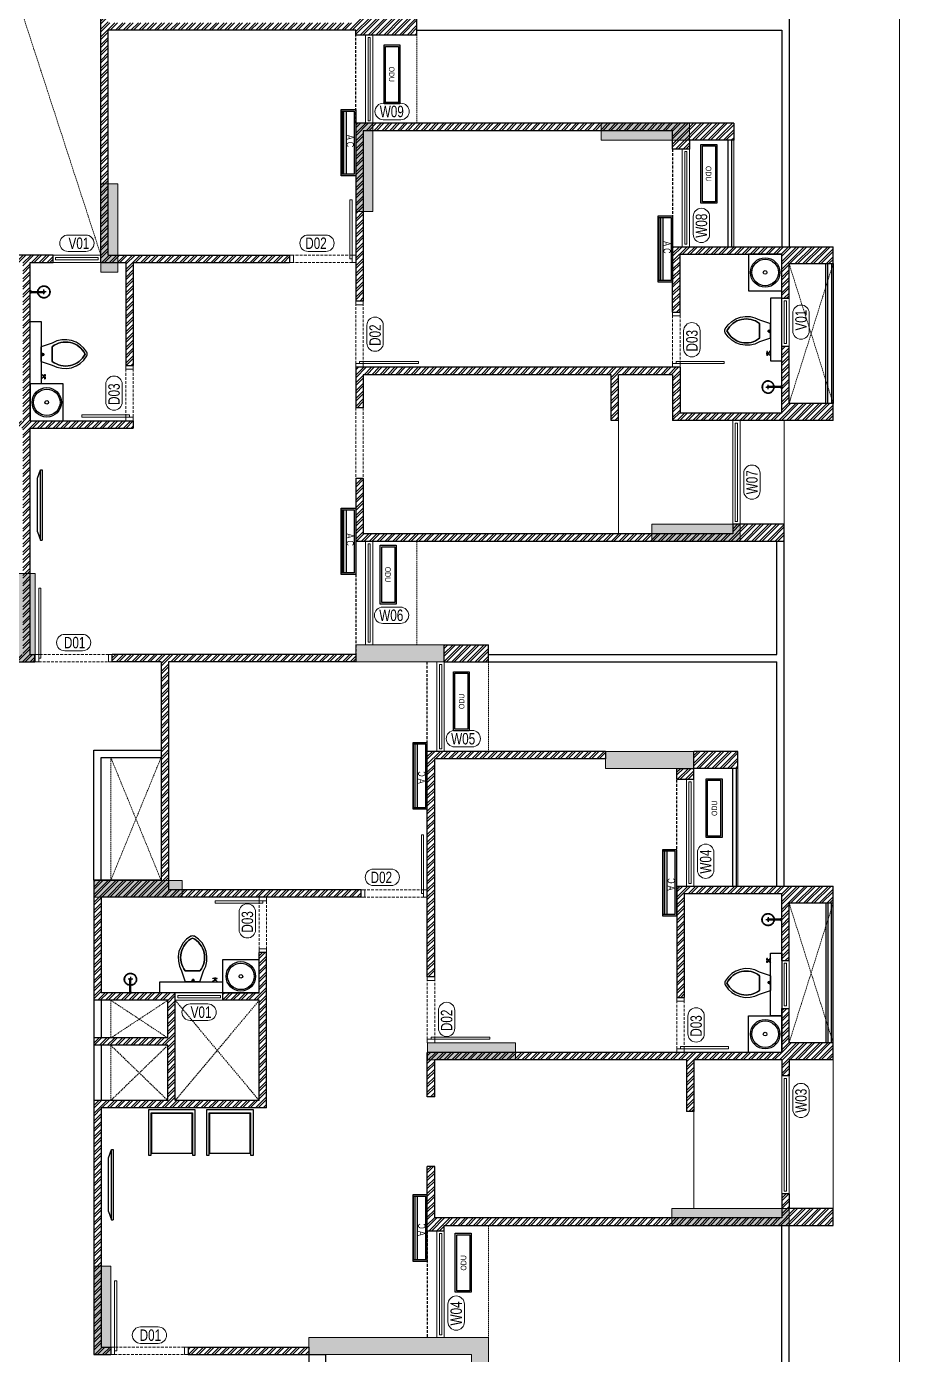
# Model space of a CAD drawing. Header units: inches. Extents: x 899679 to 12882928, y -3363313 to 527800.
# Drawn here: x 990868 to 991801, y 508875 to 510293 of the extents above; entities that cross this region are included whole.
import ezdxf
from ezdxf.enums import TextEntityAlignment as Align

# ---------------------------------------------------------------- set-up
doc = ezdxf.new("R2010")
doc.units = ezdxf.units.IN
doc.header["$LTSCALE"] = 150
doc.linetypes.add('HIDDEN', pattern=[0.375, 0.25, -0.125])
doc.linetypes.add('HIDDEN2', pattern=[0.1875, 0.125, -0.0625])
for name, color, linetype in [('A.C-MSA', 12, 'Continuous'), ('ELE-02-MSA', 4, 'Continuous'), ('P.FIXTURE', 7, 'Continuous'), ('R.C.C HATCH-MSA', 250, 'Continuous')]:
    doc.layers.add(name, color=color, linetype=linetype)
for name, color, linetype, lineweight in [('COLUMN', 5, 'Continuous', 13), ('DOOR NO-MSA', 4, 'Continuous', 9), ('DOOR-MSA', 50, 'Continuous', 13), ('DOTTED LINE-MSA', 3, 'HIDDEN2', 13), ('ELE-01-MSA', 7, 'Continuous', 30), ('ELE-03-MSA', 145, 'Continuous', 18), ('ELE-04-MSA', 139, 'Continuous', 15), ('g-wall', 8, 'Continuous', 30), ('TEXT DETAIL-MSA', 212, 'Continuous', 13), ('WALL HATCH-MSA', 251, 'Continuous', 9), ('WALL-MSA', 32, 'Continuous', 30), ('WINDOE NO-MAS', 4, 'Continuous', 9), ('WINDOW-MSA', 50, 'Continuous', 13)]:
    doc.layers.add(name, color=color, linetype=linetype, lineweight=lineweight)
doc.styles.add('Arial Narrow', font='swisscl.ttf', dxfattribs={"height": 150})
doc.styles.add('Arial-Reg+0.8Sc', font='swisscl.ttf')
doc.styles.add('JA', font='swisscl.ttf')
pattern_1 = [(45, (-824809.495, -564103.96), (-53.0330086, 53.0330086), []), (45, (-824774.14, -564103.96), (-53.0330086, 53.0330086), [])]

# ---------------------------------------------------------------- blocks, each defined once
blk = doc.blocks.new('t4tgg34')
for points in [[(375405, -62759), (375391, -62745), (375391, -62738), (375371, -62738), (375371, -62720), (375391, -62720), (375391, -62713), (375405, -62699), (375405, -62635), (375255, -62585, 0.412342), (374785, -62709, 0.132891), (374785, -62761, 0.412336), (375255, -62885), (375405, -62835)], [(375255, -62835, -0.475238), (374809, -62735, -0.475243), (375255, -62635)]]:
    blk.add_lwpolyline(points, format="xyb", close=True)
blk.add_lwpolyline([(375255, -62835), (375255, -62635, 0.475243), (374809, -62735, 0.475238), (375255, -62835, 0.489246)], format="xyb")
blk.add_lwpolyline([(375405, -62635), (375405, -62699), (375391, -62713), (375391, -62720), (375371, -62720), (375371, -62738), (375391, -62738), (375391, -62745), (375405, -62759), (375405, -62699), (375405, -62835)])
blk = doc.blocks.new('9')
at = {"linetype": 'Continuous'}
for p, q in [((709870, -390415), (709870, -390434)), ((709876, -390415), (709876, -390434)), ((709876, -390434), (709870, -390434))]:
    blk.add_line(p, q, dxfattribs=at)
for points in [[(709876, -390396), (709876, -390377), (709870, -390377), (709870, -390396)], [(709895, -390396), (709920, -390370), (709920, -390440), (709895, -390415)]]:
    blk.add_lwpolyline(points, dxfattribs=at)
blk.add_lwpolyline([(709895, -390415), (709870, -390415), (709870, -390396), (709895, -390396)], close=True, dxfattribs=at)
blk = doc.blocks.new('SHOWE')
at = {"linetype": 'HIDDEN', "ltscale": 0.2}
for p, q in [((3964261, -1171718), (3964261, -1171675)), ((3964261, -1171675), (3964263, -1171675)), ((3964261, -1171718), (3964263, -1171718)), ((3964264, -1171676), (3964264, -1171716)), ((3964269, -1171681), (3964269, -1171696)), ((3964269, -1171689), (3964438, -1171689)), ((3964269, -1171712), (3964269, -1171696)), ((3964269, -1171704), (3964438, -1171704)), ((3964479, -1171696), (3964416, -1171696)), ((3964447, -1171665), (3964447, -1171728))]:
    blk.add_line(p, q, dxfattribs=at)
for radius in [12.5, 10.6]:
    blk.add_circle((3964447, -1171696), radius, dxfattribs=at)
for centre, radius, start, end in [((3964447, -1171696), 84.1, 185.2383, 174.7617), ((3964447, -1171696), 81.4, 185.4105, 174.5895), ((3964447, -1171696), 78, 185.6496, 174.3504), ((3964262, -1171676), 1.76, 358.0282, 62.0821), ((3964262, -1171716), 1.76, 297.9179, 1.9718), ((3964260, -1171685), 10.1, 28.3436, 64.2104), ((3964260, -1171707), 10.1, 295.7896, 331.6564)]:
    blk.add_arc(centre, radius, start, end, dxfattribs=at)
blk = doc.blocks.new('G$C7997B730')
for p, q in [((36, 1325, 0), (0, 1325, 0)), ((0, 1325, 0), (0, 0, 0)), ((36, 1325, 0), (0, 1325, 0)), ((93, 1169, 0), (36, 1325, 0)), ((36, 0, 0), (36, 1325, 0)), ((93, 1169, 0), (36, 1325, 0)), ((93, 156, 0), (93, 1169, 0)), ((36, 0, 0), (0, 0, 0)), ((93, 156, 0), (36, 0, 0))]:
    blk.add_line(p, q)
blk = doc.blocks.new('A$C0454f6c0')
at = {"layer": 'WINDOW-MSA', "ltscale": 5000}
for points in [[(0, 1050), (0, 1000), (-100, 1000), (-100, 1050)], [(0, 0), (0, 50), (-100, 50), (-100, 0)]]:
    blk.add_lwpolyline(points, close=True, dxfattribs=at)
at = {"layer": 'WINDOW-MSA', "linetype": 'HIDDEN'}
for points in [[(-100, 1000), (-100, 50)], [(0, 50), (0, 1000)]]:
    blk.add_lwpolyline(points, dxfattribs=at)
at = {"layer": 'WINDOW-MSA', "ltscale": 5000, "elevation": 0}
blk.add_lwpolyline([(-50, 50), (-1000, 50), (-1000, 80), (-50, 80)], close=True, dxfattribs=at)
blk = doc.blocks.new('A$C16cd5f5f')
at = {"layer": 'WINDOW-MSA', "ltscale": 5000}
for points in [[(50, 50), (50, 850), (80, 850), (80, 50)], [(0, 0), (50, 0), (50, 100), (0, 100)], [(900, 0), (850, 0), (850, 100), (900, 100)]]:
    blk.add_lwpolyline(points, close=True, dxfattribs=at)
at = {"layer": 'WINDOW-MSA', "linetype": 'HIDDEN', "elevation": 0}
blk.add_lwpolyline([(50, 100), (850, 100)], dxfattribs=at)
at = {"layer": 'WINDOW-MSA', "linetype": 'HIDDEN'}
blk.add_lwpolyline([(50, 0), (850, 0)], dxfattribs=at)
blk = doc.blocks.new('A$Ca69f7aba')
at = {"layer": 'WINDOW-MSA', "ltscale": 5000}
for points in [[(-750, 0), (-700, 0), (-700, -100), (-750, -100)], [(0, 0), (-50, 0), (-50, -100), (0, -100)], [(-50, -50), (-50, -700), (-80, -700), (-80, -50)]]:
    blk.add_lwpolyline(points, close=True, dxfattribs=at)
at = {"layer": 'WINDOW-MSA', "linetype": 'HIDDEN'}
blk.add_lwpolyline([(-50, 0), (-700, 0)], dxfattribs=at)
at = {"layer": 'WINDOW-MSA', "linetype": 'HIDDEN', "elevation": 0}
blk.add_lwpolyline([(-50, -100), (-700, -100)], dxfattribs=at)
blk = doc.blocks.new('A$Cbea8c011')
at = {"layer": 'ELE-02-MSA', "elevation": 0}
for points in [[(400, -108), (-400, -108), (-400, 108), (400, 108)], [(380, -88), (-380, -88), (-380, 88), (380, 88)]]:
    blk.add_lwpolyline(points, close=True, dxfattribs=at)
at = {"layer": 'TEXT DETAIL-MSA', "style": 'Arial Narrow'}
blk.add_text('ODU', height=75, dxfattribs=at).set_placement((-106, -42, 0))
blk = doc.blocks.new('AVSBV')
at = {"layer": 'A.C-MSA'}
blk.add_hatch(color=12, dxfattribs=at).paths.add_polyline_path([(33561567, -16156170), (33561567, -16156346), (33561588, -16156346), (33561588, -16156149), (33560688, -16156149), (33560688, -16156346), (33560710, -16156346), (33560710, -16156170)])
at = {"layer": 'A.C-MSA', "color": 12}
for p, q in [((33560710, -16156282), (33561567, -16156282)), ((33560710, -16156314), (33561567, -16156314)), ((33560710, -16156335), (33561567, -16156335))]:
    blk.add_line(p, q, dxfattribs=at)
for points in [[(33560688, -16156149), (33561588, -16156149), (33561588, -16156346), (33560688, -16156346)], [(33560710, -16156170), (33561567, -16156170), (33561567, -16156346), (33560710, -16156346)]]:
    blk.add_lwpolyline(points, close=True, dxfattribs=at)
at = {"layer": 'A.C-MSA', "color": 12, "style": 'JA'}
blk.add_text('A C', height=98.6, dxfattribs=at).set_placement((33561032, -16156274))
blk = doc.blocks.new('BLOCK-G & H TYPICAL COLOUMN')
at = {"layer": 'R.C.C HATCH-MSA'}
h = blk.add_hatch(color=256, dxfattribs=at)
h.dxf.hatch_style = 1
h.paths.add_polyline_path([(172697.62, -104207.75), (172688.57, -104207.75), (172688.57, -104255), (172697.62, -104255)])
h.paths.add_polyline_path([(172327.12, -104207.75), (172336.18, -104207.75), (172336.18, -104255), (172327.12, -104255)])
h.paths.add_polyline_path([(172819.88, -104207.75), (172819.88, -104216.81), (172867.12, -104216.81), (172867.12, -104207.75)])
h.paths.add_polyline_path([(172204.87, -104207.75), (172204.87, -104216.81), (172157.62, -104216.81), (172157.62, -104207.75)])
h.paths.add_polyline_path([(172561.18, -104240.06), (172552.12, -104240.06), (172552.12, -104287.31), (172561.18, -104287.31)])
h.paths.add_polyline_path([(172463.57, -104240.06), (172472.62, -104240.06), (172472.62, -104287.31), (172463.57, -104287.31)])
h.paths.add_polyline_path([(172177.87, -104422.2), (172177.87, -104431.25), (172130.62, -104431.25), (172130.62, -104422.2)])
h.paths.add_polyline_path([(172894.12, -104422.2), (172894.12, -104431.25), (172846.88, -104431.25), (172846.88, -104422.2)])
h.paths.add_polyline_path([(172336.12, -104486.75), (172336.12, -104495.81), (172288.87, -104495.81), (172288.87, -104486.75)])
h.paths.add_polyline_path([(172202.62, -104543.75), (172202.62, -104552.81), (172155.37, -104552.81), (172155.37, -104543.75)])
h.paths.add_polyline_path([(172822.13, -104543.75), (172822.13, -104552.81), (172869.37, -104552.81), (172869.37, -104543.75)])
h.paths.add_polyline_path([(172516.9, -104495.81), (172507.85, -104495.81), (172507.85, -104448.56), (172516.9, -104448.56)])
h.paths.add_polyline_path([(172697.62, -104104.25), (172688.57, -104104.25), (172688.57, -104057.01), (172697.62, -104057.01)])
h.paths.add_polyline_path([(172327.12, -104104.25), (172336.18, -104104.25), (172336.18, -104057.01), (172327.12, -104057.01)])
h.paths.add_polyline_path([(172819.88, -104104.25), (172819.88, -104095.2), (172867.12, -104095.2), (172867.12, -104104.25)])
h.paths.add_polyline_path([(172204.87, -104104.25), (172204.87, -104095.2), (172157.62, -104095.2), (172157.62, -104104.25)])
h.paths.add_polyline_path([(172561.18, -104071.94), (172552.12, -104071.94), (172552.12, -104024.7), (172561.18, -104024.7)])
h.paths.add_polyline_path([(172463.57, -104071.94), (172472.62, -104071.94), (172472.62, -104024.7), (172463.57, -104024.7)])
h.paths.add_polyline_path([(172177.87, -103889.81), (172177.87, -103880.75), (172130.62, -103880.75), (172130.62, -103889.81)])
h.paths.add_polyline_path([(172894.12, -103889.81), (172894.12, -103880.75), (172846.88, -103880.75), (172846.88, -103889.81)])
h.paths.add_polyline_path([(172336.12, -103825.25), (172336.12, -103816.2), (172288.87, -103816.2), (172288.87, -103825.25)])
h.paths.add_polyline_path([(172202.62, -103768.25), (172202.62, -103759.2), (172155.37, -103759.2), (172155.37, -103768.25)])
h.paths.add_polyline_path([(172822.13, -103768.25), (172822.13, -103759.2), (172869.37, -103759.2), (172869.37, -103768.25)])
h.paths.add_polyline_path([(172516.9, -103816.2), (172507.85, -103816.2), (172507.85, -103863.44), (172516.9, -103863.44)])
h.paths.add_polyline_path([(172548.37, -103699.31), (172548.37, -103690.25), (172595.62, -103690.25), (172595.62, -103699.31)])
h.paths.add_polyline_path([(172476.37, -103699.31), (172476.37, -103690.25), (172429.13, -103690.25), (172429.13, -103699.31)])
h.paths.add_polyline_path([(172726.82, -103612.31), (172726.82, -103603.25), (172774.06, -103603.25), (172774.06, -103612.31)])
h.paths.add_polyline_path([(172297.93, -103612.31), (172297.93, -103603.25), (172250.69, -103603.25), (172250.69, -103612.31)])
h.paths.add_polyline_path([(172920.37, -103523.81), (172920.37, -103514.75), (172857.56, -103514.75), (172857.56, -103523.81)])
h.paths.add_polyline_path([(172104.37, -103523.81), (172104.37, -103514.75), (172167.19, -103514.75), (172167.19, -103523.81)])
h.paths.add_polyline_path([(172476.37, -103492.94), (172467.32, -103492.94), (172467.32, -103445.7), (172476.37, -103445.7)])
h.paths.add_polyline_path([(172548.37, -103492.94), (172557.43, -103492.94), (172557.43, -103445.7), (172548.37, -103445.7)])
h.paths.add_polyline_path([(172663.43, -103454.75), (172759.5, -103454.75), (172759.5, -103349.7), (172663.43, -103349.7), (172663.43, -103358.75), (172750.44, -103358.75), (172750.44, -103445.7), (172663.43, -103445.7)])
h.paths.add_polyline_path([(172361.32, -103454.75), (172265.25, -103454.75), (172265.25, -103349.7), (172361.32, -103349.7), (172361.32, -103358.75), (172274.31, -103358.75), (172274.31, -103445.7), (172361.32, -103445.7)])
h.paths.add_polyline_path([(172428.37, -103358.75), (172419.32, -103358.75), (172419.32, -103311.51), (172428.37, -103311.51)])
h.paths.add_polyline_path([(172428.37, -103132.74), (172419.32, -103132.74), (172419.32, -103179.99), (172428.37, -103179.99)])
h.paths.add_polyline_path([(172151.62, -103286.75), (172151.62, -103277.7), (172104.37, -103277.7), (172104.37, -103286.75)])
h.paths.add_polyline_path([(172245.43, -103162.74), (172245.43, -103153.68), (172198.19, -103153.68), (172198.19, -103162.74)])
h.paths.add_polyline_path([(172428.37, -103021.25), (172419.32, -103021.25), (172419.32, -103068.5), (172428.37, -103068.5)])
h.paths.add_polyline_path([(172245.43, -102997.25), (172236.37, -102997.25), (172236.37, -103044.5), (172245.43, -103044.5)])
h.paths.add_polyline_path([(172104.37, -102997.25), (172104.37, -103006.31), (172151.62, -103006.31), (172151.62, -102997.25)])
h.paths.add_polyline_path([(172596.37, -103358.75), (172605.43, -103358.75), (172605.43, -103311.51), (172596.37, -103311.51)])
h.paths.add_polyline_path([(172596.37, -103132.74), (172605.43, -103132.74), (172605.43, -103179.99), (172596.37, -103179.99)])
h.paths.add_polyline_path([(172873.13, -103286.75), (172873.13, -103277.7), (172920.37, -103277.7), (172920.37, -103286.75)])
h.paths.add_polyline_path([(172779.32, -103162.74), (172779.32, -103153.68), (172826.56, -103153.68), (172826.56, -103162.74)])
h.paths.add_polyline_path([(172596.37, -103021.25), (172605.43, -103021.25), (172605.43, -103068.5), (172596.37, -103068.5)])
h.paths.add_polyline_path([(172779.32, -102997.25), (172788.37, -102997.25), (172788.37, -103044.5), (172779.32, -103044.5)])
h.paths.add_polyline_path([(172920.37, -102997.25), (172920.37, -103006.31), (172873.13, -103006.31), (172873.13, -102997.25)])
h.paths.add_polyline_path([(172548.37, -104612.7), (172548.37, -104621.75), (172595.62, -104621.75), (172595.62, -104612.7)])
h.paths.add_polyline_path([(172476.37, -104612.7), (172476.37, -104621.75), (172429.13, -104621.75), (172429.13, -104612.7)])
h.paths.add_polyline_path([(172297.93, -104699.7), (172297.93, -104708.75), (172250.69, -104708.75), (172250.69, -104699.7)])
h.paths.add_polyline_path([(172104.37, -104788.2), (172104.37, -104797.25), (172167.19, -104797.25), (172167.19, -104788.2)])
h.paths.add_polyline_path([(172726.82, -104699.7), (172726.82, -104708.75), (172774.06, -104708.75), (172774.06, -104699.7)])
h.paths.add_polyline_path([(172920.37, -104788.2), (172920.37, -104797.25), (172857.56, -104797.25), (172857.56, -104788.2)])
h.paths.add_polyline_path([(172476.37, -104819.06), (172467.32, -104819.06), (172467.32, -104866.31), (172476.37, -104866.31)])
h.paths.add_polyline_path([(172548.37, -104819.06), (172557.43, -104819.06), (172557.43, -104866.31), (172548.37, -104866.31)])
h.paths.add_polyline_path([(172663.43, -104857.25), (172759.5, -104857.25), (172759.5, -104962.31), (172663.43, -104962.31), (172663.43, -104953.25), (172750.44, -104953.25), (172750.44, -104866.31), (172663.43, -104866.31)])
h.paths.add_polyline_path([(172361.32, -104857.25), (172265.25, -104857.25), (172265.25, -104962.31), (172361.32, -104962.31), (172361.32, -104953.25), (172274.31, -104953.25), (172274.31, -104866.31), (172361.32, -104866.31)])
h.paths.add_polyline_path([(172428.37, -104953.25), (172419.32, -104953.25), (172419.32, -105000.5), (172428.37, -105000.5)])
h.paths.add_polyline_path([(172428.37, -105178.31), (172419.32, -105178.31), (172419.32, -105131.06), (172428.37, -105131.06)])
h.paths.add_polyline_path([(172151.62, -105025.25), (172151.62, -105034.31), (172104.37, -105034.31), (172104.37, -105025.25)])
h.paths.add_polyline_path([(172245.43, -105072.5), (172236.37, -105072.5), (172236.37, -105025.25), (172245.43, -105025.25)])
h.paths.add_polyline_path([(172428.37, -105290.75), (172419.32, -105290.75), (172419.32, -105243.51), (172428.37, -105243.51)])
h.paths.add_polyline_path([(172245.43, -105314.75), (172236.37, -105314.75), (172236.37, -105267.51), (172245.43, -105267.51)])
h.paths.add_polyline_path([(172104.37, -105277.35), (172113.43, -105277.35), (172113.43, -105314.75), (172104.37, -105314.75)])
h.paths.add_polyline_path([(172596.37, -104953.25), (172605.43, -104953.25), (172605.43, -105000.5), (172596.37, -105000.5)])
h.paths.add_polyline_path([(172596.37, -105178.31), (172605.43, -105178.31), (172605.43, -105131.06), (172596.37, -105131.06)])
h.paths.add_polyline_path([(172873.13, -105025.25), (172873.13, -105034.31), (172920.37, -105034.31), (172920.37, -105025.25)])
h.paths.add_polyline_path([(172788.37, -105025.25), (172779.32, -105025.25), (172779.32, -105072.5), (172788.37, -105072.5)])
h.paths.add_polyline_path([(172596.37, -105290.75), (172605.43, -105290.75), (172605.43, -105243.51), (172596.37, -105243.51)])
h.paths.add_polyline_path([(172779.32, -105314.75), (172788.37, -105314.75), (172788.37, -105267.51), (172779.32, -105267.51)])
h.paths.add_polyline_path([(172911.32, -105314.75), (172920.37, -105314.75), (172920.37, -105277.35), (172911.32, -105277.35)])
h.paths.add_polyline_path([(172688.63, -104486.75), (172688.63, -104495.81), (172735.87, -104495.81), (172735.87, -104486.75)])
h.paths.add_polyline_path([(172688.63, -103825.25), (172688.63, -103816.2), (172735.87, -103816.2), (172735.87, -103825.25)])
at = {"layer": 'COLUMN'}
for points in [[(172697.62, -104207.75), (172688.57, -104207.75), (172688.57, -104255), (172697.62, -104255)], [(172819.88, -104207.75), (172819.88, -104216.81), (172867.12, -104216.81), (172867.12, -104207.75)], [(172561.18, -104240.06), (172552.12, -104240.06), (172552.12, -104287.31), (172561.18, -104287.31)], [(172894.12, -104422.2), (172894.12, -104431.25), (172846.88, -104431.25), (172846.88, -104422.2)], [(172516.9, -104495.81), (172507.85, -104495.81), (172507.85, -104448.56), (172516.9, -104448.56)], [(172688.63, -104486.75), (172688.63, -104495.81), (172735.87, -104495.81), (172735.87, -104486.75)], [(172822.13, -104543.75), (172822.13, -104552.81), (172869.37, -104552.81), (172869.37, -104543.75)], [(172548.37, -104612.7), (172548.37, -104621.75), (172595.62, -104621.75), (172595.62, -104612.7)], [(172726.82, -104699.7), (172726.82, -104708.75), (172774.06, -104708.75), (172774.06, -104699.7)], [(172920.37, -104788.2), (172920.37, -104797.25), (172857.56, -104797.25), (172857.56, -104788.2)], [(172548.37, -104819.06), (172557.43, -104819.06), (172557.43, -104866.31), (172548.37, -104866.31)], [(172663.43, -104857.25), (172759.5, -104857.25), (172759.5, -104962.31), (172663.43, -104962.31), (172663.43, -104953.25), (172750.44, -104953.25), (172750.44, -104866.31), (172663.43, -104866.31)]]:
    blk.add_lwpolyline(points, close=True, dxfattribs=at)
blk = doc.blocks.new('Win-Tag-03')
blk.add_lwpolyline([(-130, 120), (130, 120, -0.414214), (250, 0), (250, 0, -0.414214), (130, -120), (-130, -120, -0.414214), (-250, 0), (-250, 0, -0.414214)], format="xyb", close=True)
blk = doc.blocks.new('A$Cd700c26d')
at = {"layer": 'WALL HATCH-MSA'}
h = blk.add_hatch(dxfattribs=at)
h.set_pattern_fill('ANSI32', color=256, scale=200)
h.set_pattern_definition(pattern_1)
h.paths.add_polyline_path([(17169, -30217), (16339, -30217), (16339, -30282), (12973, -30282), (12973, -27227), (15439, -27227), (15439, -27127), (13313, -27127), (13313, -25726), (13213, -25726), (13213, -27127), (12873, -27127), (12873, -33537), (13213, -33537), (13213, -34938), (13313, -34938), (13313, -33537), (15439, -33537), (15439, -33437), (12973, -33437), (12973, -30382), (16339, -30382), (16339, -30447), (17169, -30447)])
h = blk.add_hatch(dxfattribs=at)
h.set_pattern_fill('ANSI32', color=256, scale=200)
h.set_pattern_definition(pattern_1)
h.paths.add_polyline_path([(21474, -31647), (16339, -31647), (16339, -34062), (16439, -34062), (16439, -31747), (20644, -31747), (20644, -31997), (20874, -31997), (20874, -31877), (21474, -31877)])
h = blk.add_hatch(dxfattribs=at)
h.set_pattern_fill('ANSI32', color=256, scale=200)
h.set_pattern_definition(pattern_1)
h.paths.add_polyline_path([(22826, -33323), (20644, -33323), (20644, -34212), (20744, -34212), (20744, -33423), (22126, -33423), (22126, -34023), (22226, -34023), (22226, -33553), (22826, -33553)])
h = blk.add_hatch(dxfattribs=at)
h.set_pattern_fill('ANSI32', color=256, scale=200)
h.set_pattern_definition(pattern_1)
h.paths.add_polyline_path([(12223, -33437), (11504, -33437), (11504, -33537), (11813, -33537), (11813, -35688), (10413, -35688), (10413, -35788), (11813, -35788), (11813, -38863), (11748, -38863), (11748, -38963), (11978, -38963), (11978, -38863), (11913, -38863), (11913, -35788), (13313, -35788), (13313, -35688), (11913, -35688), (11913, -33537), (12223, -33537)])
h = blk.add_hatch(dxfattribs=at)
h.set_pattern_fill('ANSI32', color=256, scale=200)
h.set_pattern_definition(pattern_1)
h.paths.add_polyline_path([(22826, -35455), (22226, -35455), (22226, -34673), (22126, -34673), (22126, -35585), (20744, -35585), (20744, -34962), (16339, -34962), (16339, -35512), (16439, -35512), (16439, -35062), (19807, -35062), (19807, -35685), (19907, -35685), (19907, -35062), (20644, -35062), (20644, -35685), (22826, -35685)])
h = blk.add_hatch(dxfattribs=at)
h.set_pattern_fill('ANSI32', color=256, scale=200)
h.set_pattern_definition(pattern_1)
h.paths.add_polyline_path([(22160, -37094), (21460, -37094), (21460, -37224), (16439, -37224), (16439, -36474), (16339, -36474), (16339, -37324), (22160, -37324)])
h = blk.add_hatch(dxfattribs=at)
h.set_pattern_fill('ANSI32', color=256, scale=200)
h.set_pattern_definition(pattern_1)
h.paths.add_polyline_path([(18140, -38963), (18140, -38733), (17540, -38733), (17540, -38963)])
h = blk.add_hatch(dxfattribs=at)
h.set_pattern_fill('ANSI32', color=256, scale=200)
h.set_pattern_definition(pattern_1)
h.paths.add_polyline_path([(16340, -38863), (13028, -38863), (13028, -38963), (13692, -38963), (13692, -41932), (12778, -41932), (12778, -43562), (13783, -43562), (13783, -44074), (12778, -44074), (12778, -44174), (13783, -44174), (13783, -44924), (12778, -44924), (12778, -48374), (13008, -48374), (13008, -48274), (12878, -48274), (12878, -45024), (15126, -45024), (15126, -42912), (15026, -42912), (15026, -43462), (14533, -43462), (14533, -43562), (15026, -43562), (15026, -44924), (13883, -44924), (13883, -43462), (12878, -43462), (12878, -42162), (16410, -42162), (16410, -42062), (13792, -42062), (13792, -38963), (16340, -38963)])
h = blk.add_hatch(dxfattribs=at)
h.set_pattern_fill('ANSI32', color=256, scale=200)
h.set_pattern_definition(pattern_1)
h.paths.add_polyline_path([(17410, -40281), (19731, -40281), (19731, -40181), (17310, -40181), (17310, -43242), (17410, -43242)])
h = blk.add_hatch(dxfattribs=at)
h.set_pattern_fill('ANSI32', color=256, scale=200)
h.set_pattern_definition(pattern_1)
h.paths.add_polyline_path([(21531, -40411), (21531, -40181), (20931, -40181), (20931, -40411)])
h = blk.add_hatch(dxfattribs=at)
h.set_pattern_fill('ANSI32', color=256, scale=200)
h.set_pattern_definition(pattern_1)
h.paths.add_polyline_path([(20931, -40411), (20701, -40411), (20701, -40560), (20931, -40560)])
h = blk.add_hatch(dxfattribs=at)
h.set_pattern_fill('ANSI32', color=256, scale=200)
h.set_pattern_definition(pattern_1)
h.paths.add_polyline_path([(22826, -42010), (20701, -42010), (20701, -43522), (20801, -43522), (20801, -42110), (22126, -42110), (22126, -43022), (22226, -43022), (22226, -42240), (22826, -42240)])
h = blk.add_hatch(dxfattribs=at)
h.set_pattern_fill('ANSI32', color=256, scale=200)
h.set_pattern_definition(pattern_1)
h.paths.add_polyline_path([(22826, -44142), (22226, -44142), (22226, -43672), (22126, -43672), (22126, -44272), (17310, -44272), (17310, -44872), (17410, -44872), (17410, -44372), (20831, -44372), (20831, -45072), (20931, -45072), (20931, -44372), (22126, -44372), (22126, -44590), (22226, -44590), (22226, -44372), (22826, -44372)])
h = blk.add_hatch(dxfattribs=at)
h.set_pattern_fill('ANSI32', color=256, scale=200)
h.set_pattern_definition(pattern_1)
h.paths.add_polyline_path([(22826, -46390), (22226, -46390), (22226, -46190), (22126, -46190), (22126, -46520), (17410, -46520), (17410, -45820), (17310, -45820), (17310, -46694), (17540, -46694), (17540, -46620), (22826, -46620)])
h = blk.add_hatch(dxfattribs=at)
h.set_pattern_fill('ANSI32', color=256, scale=200)
h.set_pattern_definition(pattern_1)
h.paths.add_polyline_path([(15700, -48274), (14058, -48274), (14058, -48374), (15700, -48374)])
at = {"ltscale": 100}
for p, q in [((14157, -45049), (13519, -45049)), ((13519, -45049), (13519, -45665)), ((13559, -45665), (13559, -45089)), ((13559, -45089), (14117, -45089)), ((13565, -45645), (13565, -45095)), ((13565, -45095), (14111, -45095)), ((14111, -45095), (14111, -45645)), ((14117, -45089), (14117, -45665)), ((14157, -45665), (14157, -45049)), ((14946, -45049), (14307, -45049)), ((14307, -45049), (14307, -45665)), ((14347, -45665), (14347, -45089)), ((14347, -45089), (14906, -45089)), ((14353, -45645), (14353, -45095)), ((14353, -45095), (14900, -45095)), ((14900, -45095), (14900, -45645)), ((14906, -45089), (14906, -45665)), ((14946, -45665), (14946, -45049)), ((14111, -45645), (13565, -45645)), ((14900, -45645), (14353, -45645)), ((13519, -45665), (13559, -45665)), ((14117, -45665), (14157, -45665)), ((14307, -45665), (14347, -45665)), ((14906, -45665), (14946, -45665))]:
    blk.add_line(p, q, dxfattribs=at)
at = {"layer": 'Defpoints', "color": 1, "lineweight": 0}
blk.add_lwpolyline([(23726, 0), (0, 0), (0, -60665), (23726, -60665)], close=True, dxfattribs=at)
at = {"layer": 'DOOR-MSA', "linetype": 'HIDDEN'}
for p, q in [((16339, -35512), (16339, -36474)), ((16439, -35512), (16439, -36474))]:
    blk.add_line(p, q, dxfattribs=at)
at = {"layer": 'DOTTED LINE-MSA'}
for p, q in [((10854, -27227), (12873, -33437)), ((17169, -31647), (17169, -30447)), ((17169, -38733), (17169, -37324)), ((18140, -38963), (18140, -40181)), ((13008, -41932), (13008, -40263)), ((13008, -40263), (13692, -41932)), ((13692, -40263), (13008, -41932)), ((13008, -43562), (13008, -44074)), ((13783, -44074), (13008, -43562)), ((13008, -44074), (13783, -43562)), ((13883, -43562), (15026, -44924)), ((15026, -43562), (13883, -44924)), ((13008, -44174), (13008, -44924)), ((13783, -44174), (13008, -44924)), ((13008, -44174), (13783, -44924)), ((18140, -46621), (18140, -48144))]:
    blk.add_line(p, q, dxfattribs=at)
for points in [[(22226, -33553), (22826, -35455)], [(22226, -35455), (22826, -33553)], [(22226, -42240), (22826, -44142)], [(22826, -42240), (22226, -44142)]]:
    blk.add_lwpolyline(points, dxfattribs=at)
at = {"layer": 'ELE-01-MSA'}
for p, q in [((22751, -35455), (22751, -33553)), ((22801, -33553), (22801, -35455)), ((12878, -41932), (12878, -40263)), ((22751, -42240), (22751, -44142)), ((22801, -44142), (22801, -42240)), ((12778, -43562), (12778, -44074)), ((12878, -43562), (12878, -44074)), ((12778, -44174), (12778, -44924)), ((12878, -44174), (12878, -44924))]:
    blk.add_line(p, q, dxfattribs=at)
for points in [[(12778, -41932), (12778, -40163), (13692, -40163)], [(12878, -40263), (13692, -40263)]]:
    blk.add_lwpolyline(points, dxfattribs=at)
at = {"layer": 'ELE-02-MSA'}
for p, q in [((22226, -27341), (22226, -33323)), ((17169, -30382), (22126, -30382)), ((22126, -30382), (22126, -33323)), ((21399, -33323), (21399, -31877)), ((21449, -33323), (21449, -31877)), ((22726, -35455), (22726, -33553)), ((22826, -33553), (22826, -35455)), ((22060, -38863), (22060, -37324)), ((22160, -42010), (22160, -37324)), ((18140, -38863), (22060, -38863)), ((18140, -38963), (22060, -38963)), ((22060, -42010), (22060, -38963)), ((21456, -40411), (21456, -42010)), ((21506, -40411), (21506, -42010)), ((22726, -42240), (22726, -44142)), ((22826, -44142), (22826, -42240)), ((22126, -50647), (22126, -46620)), ((22226, -52411), (22226, -46620))]:
    blk.add_line(p, q, dxfattribs=at)
at = {"layer": 'ELE-02-MSA', "linetype": 'HIDDEN'}
for p, q in [((16339, -31647), (16339, -30447)), ((20644, -31997), (20644, -33323)), ((16339, -37324), (16339, -38863)), ((17310, -40181), (17310, -38963)), ((20701, -42010), (20701, -40560)), ((17310, -46694), (17310, -48144))]:
    blk.add_line(p, q, dxfattribs=at)
at = {"layer": 'ELE-03-MSA'}
for p, q in [((19907, -35685), (19907, -37224)), ((20931, -45072, 0), (20931, -46390))]:
    blk.add_line(p, q, dxfattribs=at)
at = {"layer": 'ELE-04-MSA'}
for p, q in [((21474, -33323), (21474, -31877)), ((22160, -37094), (22160, -35685)), ((21531, -40411), (21531, -42010)), ((22826, -46390), (22826, -44372))]:
    blk.add_line(p, q, dxfattribs=at)
at = {"layer": 'P.FIXTURE'}
for points in [[(22126, -33423), (21676, -33423), (21676, -33923), (22126, -33923)], [(21976, -34023), (21976, -34873), (22126, -34873), (22126, -34023)], [(12063, -34338), (12063, -35188), (11913, -35188), (11913, -34338)], [(12363, -35188), (11913, -35188), (11913, -35688), (12363, -35688)], [(21976, -43772), (21976, -42922), (22126, -42922), (22126, -43772)], [(14526, -43012), (14526, -43462), (15026, -43462), (15026, -43012)], [(13675, -43312), (14526, -43312), (14526, -43462), (13675, -43462)], [(22126, -44272), (21676, -44272), (21676, -43772), (22126, -43772)]]:
    blk.add_lwpolyline(points, close=True, dxfattribs=at)
for centre, radius in [((21901, -33673), 200), ((21901, -33673), 180), ((21901, -33673), 25), ((12138, -35438), 200), ((12138, -35438), 180), ((12138, -35438), 25), ((14776, -43237), 200), ((14776, -43237), 180), ((14776, -43237), 25), ((21901, -44022), 200), ((21901, -44022), 180), ((21901, -44022), 25)]:
    blk.add_circle(centre, radius, dxfattribs=at)
at = {"layer": 'WALL-MSA'}
for p, q in [((12873, -33537), (12873, -27127)), ((17169, -30447), (17169, -30217)), ((16339, -30382), (12973, -30382)), ((12973, -33437), (12973, -30382)), ((16339, -30447), (16339, -30382)), ((17169, -30447), (16339, -30447)), ((21474, -31647), (16339, -31647)), ((16339, -31647), (16339, -34062)), ((20644, -31747), (16439, -31747)), ((16439, -31747), (16439, -34062)), ((20644, -31997), (20644, -31747)), ((21474, -31647), (21474, -31877)), ((21474, -31877), (20874, -31877)), ((20874, -31877), (20874, -31997)), ((20874, -31997), (20644, -31997)), ((20644, -33323), (22826, -33323)), ((20644, -34212), (20644, -33323)), ((22826, -33553), (22826, -33323)), ((12223, -33437), (11504, -33437)), ((11913, -35688), (11913, -33537)), ((11913, -33537), (12223, -33537)), ((12223, -33537), (12223, -33437)), ((12873, -33537), (13213, -33537)), ((12973, -33437), (15439, -33437)), ((13213, -33537), (13213, -34938)), ((13313, -33537), (15439, -33537)), ((13313, -33537), (13313, -34938)), ((15439, -33437), (15439, -33537)), ((20744, -33423), (22126, -33423)), ((20744, -34212), (20744, -33423, 0)), ((22126, -34023), (22126, -33423)), ((22226, -34023), (22226, -33553)), ((22226, -33553), (22826, -33553)), ((16439, -34062), (16339, -34062)), ((22126, -34023), (22226, -34023)), ((20644, -34212), (20744, -34212)), ((22126, -35585), (22126, -34673)), ((22126, -34673), (22226, -34673)), ((22226, -35455), (22226, -34673)), ((13213, -34938), (13313, -34938)), ((20744, -34962), (16339, -34962)), ((16339, -34962), (16339, -35512)), ((20744, -34962, 0), (20744, -35585)), ((19807, -35062), (16439, -35062)), ((16439, -35062), (16439, -35512)), ((19807, -35685), (19807, -35062)), ((20644, -35062), (19907, -35062)), ((19907, -35685), (19907, -35062)), ((20644, -35062), (20644, -35685)), ((16439, -35512), (16339, -35512)), ((22826, -35455), (22226, -35455)), ((22826, -35685), (22826, -35455)), ((11913, -35688), (13313, -35688)), ((13313, -35688), (13313, -35788)), ((19907, -35685), (19807, -35685)), ((22826, -35685), (20644, -35685)), ((22126, -35585), (20744, -35585)), ((11913, -38863), (11913, -35788)), ((11913, -35788), (13313, -35788)), ((16439, -36474), (16339, -36474)), ((16339, -36474), (16339, -37324)), ((16439, -36474), (16439, -37224)), ((22160, -37324), (22160, -37094)), ((16339, -37324), (22160, -37324)), ((17540, -38733), (18140, -38733)), ((17540, -38963), (17540, -38733)), ((18140, -38963), (18140, -38733)), ((11748, -38963), (11978, -38963)), ((11913, -38863), (11978, -38863)), ((11978, -38963), (11978, -38863)), ((16340, -38863), (13028, -38863)), ((13028, -38963), (13028, -38863)), ((13692, -38963), (13028, -38963)), ((13692, -38963), (13692, -41932)), ((16340, -38963), (13792, -38963)), ((13792, -38963), (13792, -42062)), ((16340, -38863), (16340, -38963)), ((17540, -38963), (18140, -38963)), ((19731, -40181), (17310, -40181)), ((17310, -43242), (17310, -40181)), ((19731, -40181), (19731, -40281)), ((21531, -40181), (20931, -40181)), ((20931, -40411), (20931, -40181)), ((21531, -40411), (21531, -40181)), ((19731, -40281), (17410, -40281)), ((17410, -43242), (17410, -40281)), ((20701, -40560), (20701, -40411)), ((20701, -40411), (20931, -40411)), ((21531, -40411), (20931, -40411)), ((13692, -41932), (12778, -41932)), ((12778, -41932), (12778, -43562)), ((20701, -42010, 0), (20701, -43522)), ((20701, -42010), (22826, -42010)), ((22826, -42240), (22826, -42010)), ((16410, -42162), (12878, -42162)), ((12878, -42162), (12878, -43462)), ((16410, -42062), (13792, -42062)), ((16410, -42162), (16410, -42062)), ((20801, -42110, 0), (20801, -43522)), ((20801, -42110), (22126, -42110)), ((22126, -43022), (22126, -42110)), ((22226, -42240), (22826, -42240)), ((22226, -43022), (22226, -42240)), ((15126, -42912), (15026, -42912)), ((15026, -43462), (15026, -42912)), ((15126, -45024), (15126, -42912)), ((22126, -43022), (22226, -43022)), ((17410, -43242), (17310, -43242)), ((13883, -43462), (12878, -43462)), ((13883, -44924), (13883, -43462)), ((15026, -43462), (14533, -43462)), ((14533, -43562), (14533, -43462)), ((13783, -43562), (12778, -43562)), ((13783, -44074), (13783, -43562)), ((15026, -43562), (14533, -43562)), ((15026, -44924), (15026, -43562)), ((20701, -43522), (20801, -43522)), ((22126, -43672), (22226, -43672)), ((22126, -44272), (22126, -43672)), ((22226, -44142), (22226, -43672)), ((13783, -44074), (12778, -44074)), ((12778, -44074), (12778, -44174)), ((13783, -44174), (12778, -44174)), ((13783, -44924), (13783, -44174)), ((22826, -44142), (22226, -44142)), ((22826, -44372), (22826, -44142)), ((22126, -44272), (17310, -44272)), ((17310, -44872), (17310, -44272)), ((20831, -44372), (17410, -44372)), ((17410, -44872), (17410, -44372)), ((20831, -44372), (20831, -45072, 0)), ((20931, -44372), (20931, -45072, 0)), ((22126, -44372), (20931, -44372)), ((22126, -44372), (22126, -44590)), ((22226, -44372), (22226, -44590)), ((22826, -44372), (22226, -44372)), ((22226, -44590), (22126, -44590)), ((17410, -44872), (17310, -44872)), ((13783, -44924), (12778, -44924)), ((12778, -44924), (12778, -48374)), ((15126, -45024), (12878, -45024)), ((12878, -45024), (12878, -48274)), ((15026, -44924), (13883, -44924)), ((20931, -45072, 0), (20831, -45072, 0)), ((17310, -46694), (17310, -45820)), ((17410, -45820), (17310, -45820)), ((17410, -46520), (17410, -45820)), ((22226, -46190), (22126, -46190)), ((22126, -46190), (22126, -46520)), ((22226, -46190), (22226, -46390)), ((22126, -46520), (17410, -46520)), ((22826, -46390), (22226, -46390)), ((22826, -46620), (22826, -46390)), ((17540, -46620), (22826, -46620)), ((12878, -48274), (13008, -48274)), ((13008, -48274), (13008, -48374)), ((14058, -48274), (15700, -48274)), ((14058, -48274), (14058, -48374)), ((12778, -48374), (13008, -48374)), ((14058, -48374), (15930, -48374))]:
    blk.add_line(p, q, dxfattribs=at)
for points in [[(22160, -37094), (21460, -37094), (21460, -37224), (16439, -37224)], [(20701, -40560), (20931, -40560), (20931, -40411)], [(17310, -46694), (17540, -46694), (17540, -46620)], [(15700, -48274), (15700, -48953), (15930, -48953), (15930, -48374)]]:
    blk.add_lwpolyline(points, dxfattribs=at)
at = {"layer": 'WINDOW-MSA'}
for p, q in [((16469, -30447), (16469, -31647)), ((16569, -30447), (16569, -31647)), ((20774, -31997), (20774, -33323)), ((20874, -31997), (20874, -33323)), ((12223, -33437), (12873, -33437)), ((12223, -33537), (12873, -33537)), ((22126, -34023), (22126, -34673)), ((22226, -34023), (22226, -34673)), ((21460, -35685), (21460, -37094)), ((21560, -35685), (21460, -35685)), ((21560, -35685), (21560, -37094)), ((16469, -37324), (16469, -38733)), ((16569, -37324), (16569, -38733)), ((17440, -38963), (17440, -40181)), ((17540, -38963), (17540, -40181)), ((20831, -40560), (20831, -42010)), ((20931, -40560), (20931, -42010)), ((22126, -43022), (22126, -43672)), ((22226, -43672), (22226, -43022)), ((14533, -43462), (13883, -43462)), ((14533, -43562), (13883, -43562)), ((22126, -44590), (22126, -46190)), ((22226, -46190), (22226, -44590)), ((17440, -46694), (17440, -48144)), ((17540, -46694), (17540, -48144))]:
    blk.add_line(p, q, dxfattribs=at)
for points in [[(16504, -31612), (16504, -30482), (16534, -30482), (16534, -31612)], [(20809, -33288), (20809, -32032), (20839, -32032), (20839, -33288)], [(12258, -33472), (12258, -33502), (12838, -33502), (12838, -33472)], [(22161, -34638), (22161, -34058), (22191, -34058), (22191, -34638)], [(21495, -37059), (21495, -35720), (21525, -35720), (21525, -37059)], [(16504, -38698), (16504, -37359), (16534, -37359), (16534, -38698)], [(17475, -40146), (17475, -38998), (17505, -38998), (17505, -40146)], [(20866, -41975), (20866, -40595), (20896, -40595), (20896, -41975)], [(22191, -43057), (22191, -43637), (22161, -43637), (22161, -43057)], [(13918, -43497), (14498, -43497), (14498, -43527), (13918, -43527)], [(22191, -44625), (22191, -46155), (22161, -46155), (22161, -44625)], [(17475, -48109), (17475, -46729), (17505, -46729), (17505, -48109)]]:
    blk.add_lwpolyline(points, close=True, dxfattribs=at)
for p, rotation in [((16830, -30982, 0), 270), ((21137, -32333, 0), 270), ((16779, -37779, 0), 270), ((17772, -39499, 0), 90.00000000000001), ((21207, -40951, 0), 90.00000000000001), ((17798, -47128, 0), 90.00000000000001)]:
    blk.add_blockref('A$Cbea8c011', p, dxfattribs=dict(rotation=rotation))
at = {"layer": 'A.C-MSA', "rotation": 270}
for p in [(16172487, 33529229), (16176793, 33527784), (16172487, 33523813)]:
    blk.add_blockref('AVSBV', p, dxfattribs=at)
at = {"layer": 'A.C-MSA', "xscale": -1, "rotation": 270}
for p in [(16173459, -33601651), (16176850, -33603104), (16173459, -33607795)]:
    blk.add_blockref('AVSBV', p, dxfattribs=at)
at = {"layer": 'COLUMN', "xscale": 25.4, "yscale": 25.4, "zscale": 25.4}
blk.add_blockref('BLOCK-G & H TYPICAL COLOUMN', (-4369951, 2615230), dxfattribs=at)
at = {"layer": 'DOOR NO-MSA', "xscale": 0.9300595238095237, "yscale": 0.9300595238095237, "zscale": 0.9300595238095237}
for p in [(15810, -33276, 0), (12503, -38702, 0), (16698, -41892, 0), (13533, -48112, 0)]:
    blk.add_blockref('Win-Tag-03', p, dxfattribs=at)
at = {"layer": 'DOOR NO-MSA', "xscale": 0.9300595238095237, "yscale": 0.9300595238095237, "zscale": 0.9300595238095237, "rotation": 89.99999999999993}
for p in [(16600, -34512, 0), (20905, -34587, 0), (13052, -35313, 0), (14864, -42483, 0), (17572, -43822, 0), (20963, -43897, 0)]:
    blk.add_blockref('Win-Tag-03', p, dxfattribs=at)
at = {"layer": 'DOOR-MSA', "xscale": -1}
for p in [(16339, -33537, 0), (17310, -42162, 0)]:
    blk.add_blockref('A$C16cd5f5f', p, dxfattribs=at)
for name, p, rotation in [('A$C16cd5f5f', (16339, -34962, 0), 270), ('A$Ca69f7aba', (20644, -34962), 89.99999999999993), ('A$Ca69f7aba', (15126, -42162, 0), 270), ('A$Ca69f7aba', (20701, -44272), 90)]:
    blk.add_blockref(name, p, dxfattribs=dict(at, rotation=rotation))
at = {"layer": 'DOOR-MSA', "rotation": 270}
blk.add_blockref('A$Ca69f7aba', (13313, -35688, 0), dxfattribs=at)
at = {"layer": 'DOOR-MSA', "extrusion": (1.57842e-41, 1.29247e-26, -1), "xscale": -1, "zscale": -1, "rotation": 90}
blk.add_blockref('A$C0454f6c0', (-11978, -38963, 0), dxfattribs=at)
at = {"layer": 'DOOR-MSA', "extrusion": (2.29589e-41, 1.29247e-26, -1), "xscale": -1, "zscale": -1, "rotation": 90}
blk.add_blockref('A$C0454f6c0', (-13008, -48374, 0), dxfattribs=at)
at = {"layer": 'ELE-01-MSA', "xscale": -0.7200000000000002, "yscale": 0.7200000000000002, "zscale": 0.7200000000000002}
for p in [(12077, -37309, 0), (13042, -46544, 0)]:
    blk.add_blockref('G$C7997B730', p, dxfattribs=at)
at = {"layer": 'P.FIXTURE', "lineweight": 30, "xscale": -1}
for p, rotation in [((-3952348, -1205634), 180), ((1184971, -4007724), 270)]:
    blk.add_blockref('SHOWE', p, dxfattribs=dict(at, rotation=rotation))
at = {"layer": 'P.FIXTURE', "xscale": -1}
for name, p, rotation in [('t4tgg34', (-353429, -97202), 180), ('9', (-687944, -433427), 180), ('9', (-375980, 666608), 90)]:
    blk.add_blockref(name, p, dxfattribs=dict(at, rotation=rotation))
at = {"layer": 'P.FIXTURE'}
for p, rotation in [((387468, -97517), 180), ((76855, 332093), 270)]:
    blk.add_blockref('t4tgg34', p, dxfattribs=dict(at, rotation=rotation))
for name, p in [('9', (-687944, 355632)), ('t4tgg34', (-353429, 19407))]:
    blk.add_blockref(name, p, dxfattribs=at)
at = {"layer": 'P.FIXTURE', "xscale": -1}
blk.add_blockref('9', (721984, 355317), dxfattribs=at)
at = {"layer": 'P.FIXTURE', "lineweight": 30, "rotation": 180}
blk.add_blockref('SHOWE', (3986388, -1206926), dxfattribs=at)
at = {"layer": 'P.FIXTURE', "lineweight": 30, "xscale": -1}
blk.add_blockref('SHOWE', (3986388, 1129230), dxfattribs=at)
at = {"layer": 'WINDOE NO-MAS', "xscale": 0.9300595238095237, "yscale": 0.9300595238095237, "zscale": 0.9300595238095237}
for p in [(16831, -31486, 0), (12548, -33276), (16824, -38331, 0), (17800, -40008), (14208, -43724)]:
    blk.add_blockref('Win-Tag-03', p, dxfattribs=at)
at = {"layer": 'WINDOE NO-MAS', "xscale": 0.9300595238095237, "yscale": 0.9300595238095237, "zscale": 0.9300595238095237, "rotation": 89.99999999999993}
for p in [(21035, -33034), (22388, -34348), (21721, -36522), (21093, -41673), (22388, -44923), (17702, -47812)]:
    blk.add_blockref('Win-Tag-03', p, dxfattribs=at)
at = {"layer": 'WINDOW-MSA', "xscale": -1, "rotation": 270}
blk.add_blockref('A$C16cd5f5f', (17310, -44142), dxfattribs=at)
at = {"layer": 'DOOR NO-MSA', "style": 'Arial-Reg+0.8Sc'}
for s, p in [('D02', (15797, -33276, 0)), ('D01', (12517, -38702, 0)), ('D02', (16685, -41892, 0)), ('D01', (13546, -48112, 0))]:
    blk.add_text(s, height=155, dxfattribs=at).set_placement(p, align=Align.MIDDLE_CENTER)
for s, p in [('D02', (16600, -34525, 0)), ('D03', (20906, -34601, 0)), ('D03', (13052, -35327, 0)), ('D03', (14864, -42497, 0)), ('D02', (17572, -43835, 0)), ('D03', (20963, -43911, 0))]:
    blk.add_text(s, height=155, rotation=90, dxfattribs=at).set_placement(p, align=Align.MIDDLE_CENTER)
at = {"layer": 'WINDOE NO-MAS', "style": 'Arial-Reg+0.8Sc'}
for s, p in [('W09', (16827, -31486, 0)), ('V01', (12575, -33276)), ('W06', (16820, -38331, 0)), ('W05', (17797, -40008)), ('V01', (14235, -43724))]:
    blk.add_text(s, height=155, dxfattribs=at).set_placement(p, align=Align.MIDDLE_CENTER)
for s, p in [('W08', (21035, -33038)), ('V01', (22388, -34321)), ('W07', (21721, -36524)), ('W04', (21093, -41678)), ('W03', (22388, -44927)), ('W04', (17702, -47817))]:
    blk.add_text(s, height=155, rotation=90, dxfattribs=at).set_placement(p, align=Align.MIDDLE_CENTER)

msp = doc.modelspace()

# ---------------------------------------------------------------- block references
at = {"layer": 'g-wall', "xscale": 0.07859580999452037, "yscale": 0.07859580999452037, "zscale": 0.07859580999452037}
msp.add_blockref('A$Cd700c26d', (989936.09, 512677.26), dxfattribs=at)

doc.saveas('drawing.dxf')
